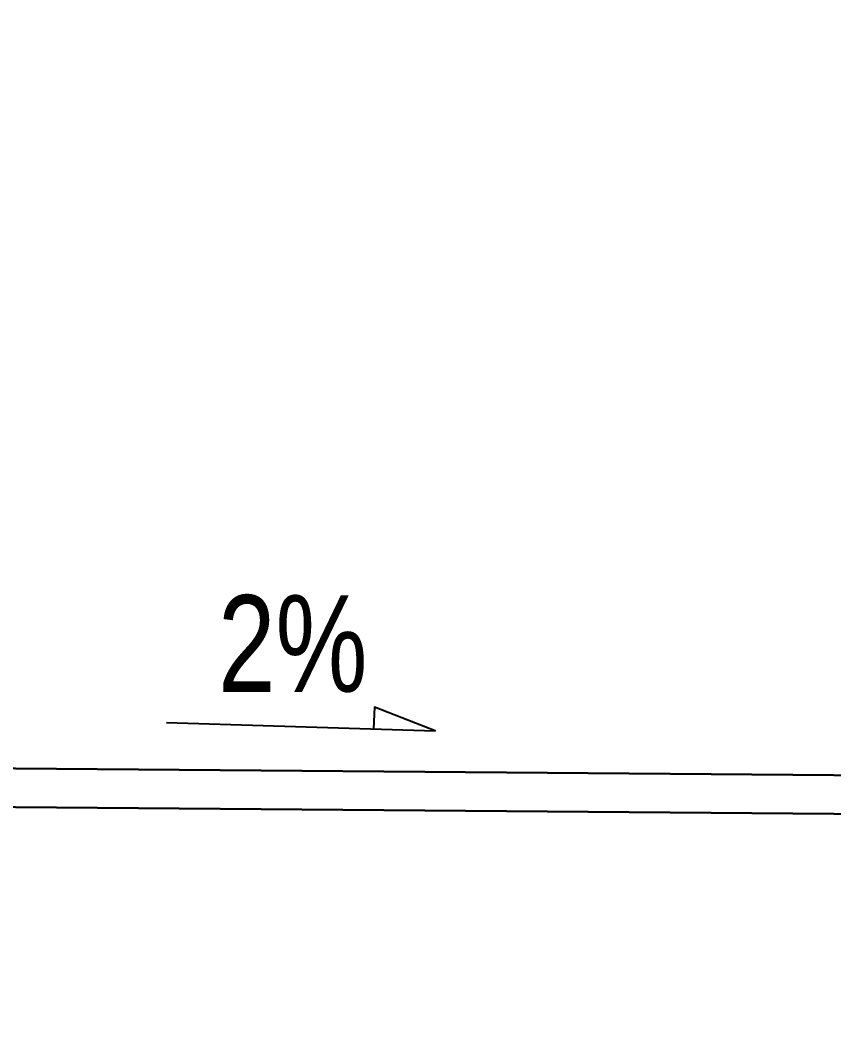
# Model space of a CAD drawing. Header units: metres. Extents: x 563371 to 571261, y 2062953 to 2068466.
# Drawn here: x 568690.6 to 568703.22, y 2065861.97 to 2065877.85 of the extents above; entities that cross this region are included whole.
import ezdxf
from ezdxf.enums import TextEntityAlignment as Align

# ---------------------------------------------------------------- set-up
doc = ezdxf.new("R2010")
doc.units = ezdxf.units.M
for name, color, linetype in [('ghichieudai', 7, 'CONTINUOUS'), ('Kich thuoc', 9, 'CONTINUOUS'), ('MATCATDUONG', 8, 'CONTINUOUS')]:
    doc.layers.add(name, color=color, linetype=linetype)
doc.layers.add('t', color=7, linetype='CONTINUOUS', lineweight=25)
doc.styles.add('avh', font='VHAVAN.ttf')

msp = doc.modelspace()

# ---------------------------------------------------------------- wipeouts: each hides what was drawn before it
msp.add_wipeout([(568538.555, 2065837.116), (569134.391, 2065836.361), (569086.223, 2065956.15), (568779.004, 2065956.683), (568600.602, 2065960.315)]).dxf.layer = 'ghichieudai'

# ---------------------------------------------------------------- next in the draw order: linework, layer by layer
at = {"layer": 'Kich thuoc'}
for points in [[(568684.806, 2065866.287), (568724.806, 2065865.961)], [(568684.806, 2065865.686), (568724.806, 2065865.361)]]:
    msp.add_lwpolyline(points, dxfattribs=at)
at = {"layer": 'MATCATDUONG', "color": 40, "linetype": 'Continuous'}
for points in [[(568692.865, 2065866.954), (568697.036, 2065866.825), (568696.091, 2065867.194), (568696.08, 2065866.854)], [(568668.806, 2065865.686), (568628.806, 2065865.361), (568628.806, 2065865.961), (568628.806, 2065866.393), (568604.806, 2065866.393), (568604.806, 2065859.123), (568748.806, 2065859.123), (568748.806, 2065866.393), (568724.806, 2065866.393), (568724.806, 2065865.961), (568724.806, 2065865.361), (568684.806, 2065865.686)], [(568684.806, 2065865.686), (568724.806, 2065865.361), (568724.806, 2065865.961), (568684.806, 2065866.287)]]:
    msp.add_lwpolyline(points, dxfattribs=at)

# ---------------------------------------------------------------- next in the draw order: texts
at = {"layer": 't', "lineweight": -2, "style": 'avh', "width": 0.8}
msp.add_text('2%%%', height=1.5, dxfattribs=at).set_placement((568693.665, 2065868.179), align=Align.MIDDLE_LEFT)

doc.saveas('drawing.dxf')
